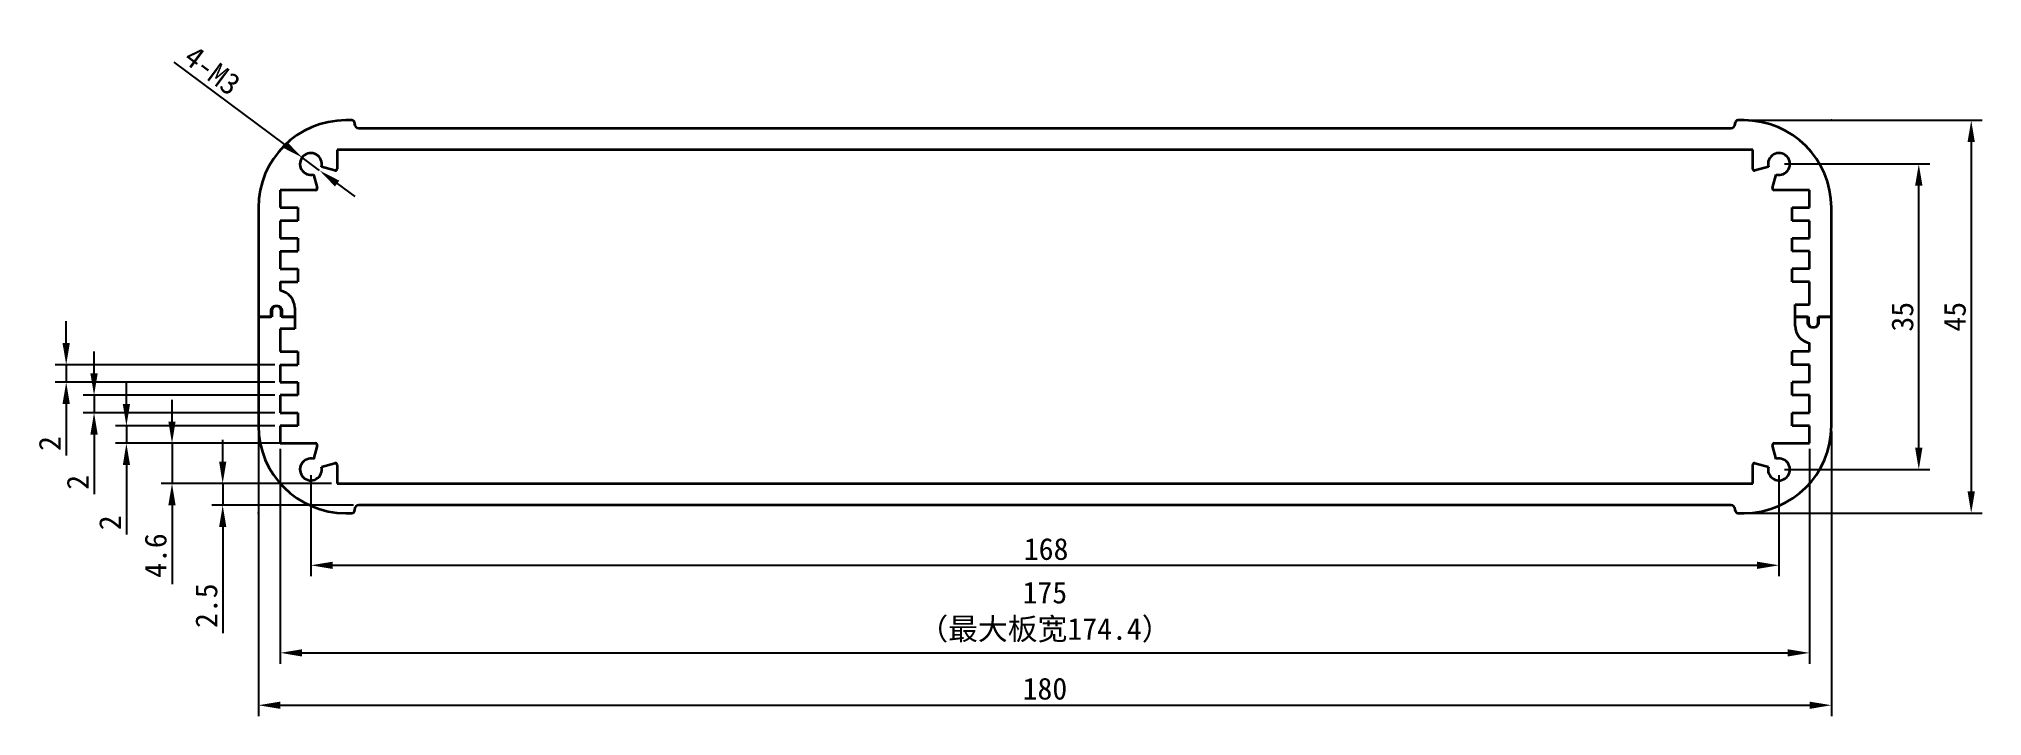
# Model space of a CAD drawing. Header units: millimetres. Extents: x 29 to 252, y 88 to 165.
import ezdxf

# ---------------------------------------------------------------- set-up
doc = ezdxf.new("R2010")
doc.units = ezdxf.units.MM
doc.header["$PDSIZE"] = -1
doc.layers.add('文字层', color=30, linetype='Continuous', lineweight=25)
doc.layers.add('细实线层', color=7, linetype='Continuous')
doc.styles.get("Standard").update_dxf_attribs({"font": 'simhei.ttf'})
doc.dimstyles.new('ISO-25', dxfattribs={"dimtxt": 2.5, "dimasz": 2.5, "dimexe": 1.25, "dimexo": 0.625, "dimtad": 1, "dimdec": 1, "dimdsep": 46, "dimtxsty": 'Standard', "dimcen": 2.5, "dimadec": 0, "dimazin": 0, "dimtfac": 1, "dimtdec": 1, "dimtmove": 0, "dimatfit": 3, "dimfxl": 1, "dimarcsym": 0})

# ---------------------------------------------------------------- blocks, each defined once
blk = doc.blocks.new('_D')
at = {"layer": 'Defpoints', "color": 0}
for p in [(59.59, 151.88), (61.59, 150.39)]:
    blk.add_point(p, dxfattribs=at)
at = {"layer": '细实线层', "color": 0, "lineweight": -2}
for p, q in [((44.91, 162.8), (57.58, 153.37)), ((61.59, 150.39), (59.59, 151.88)), ((63.6, 148.9), (65.61, 147.41))]:
    blk.add_line(p, q, dxfattribs=at)
at = {"layer": '细实线层', "color": 0}
for points in [[(57.83, 153.71), (57.33, 153.04), (59.59, 151.88)], [(63.85, 149.23), (63.35, 148.56), (61.59, 150.39)]]:
    blk.add_solid(points, dxfattribs=at)
at = {"layer": '细实线层', "color": 0, "insert": (49.32, 161.85), "char_height": 2.5, "attachment_point": 5, "rotation": 323.3711}
blk.add_mtext('4-M3', dxfattribs=at)
blk = doc.blocks.new('_D_1')
at = {"layer": 'Defpoints', "color": 0}
for p in [(60.59, 116.14), (228.59, 116.14), (228.59, 105.17)]:
    blk.add_point(p, dxfattribs=at)
at = {"layer": '细实线层', "color": 0, "lineweight": -2}
for p, q in [((60.59, 115.51), (60.59, 103.92)), ((228.59, 115.51), (228.59, 103.92)), ((63.09, 105.17), (226.09, 105.17))]:
    blk.add_line(p, q, dxfattribs=at)
at = {"layer": '细实线层', "color": 0}
for points in [[(63.09, 105.58), (63.09, 104.75), (60.59, 105.17)], [(226.09, 105.58), (226.09, 104.75), (228.59, 105.17)]]:
    blk.add_solid(points, dxfattribs=at)
at = {"layer": '细实线层', "color": 0, "insert": (144.73, 108.29), "char_height": 2.5, "attachment_point": 2}
blk.add_mtext('168', dxfattribs=at)
blk = doc.blocks.new('_D_2')
at = {"layer": 'Defpoints', "color": 0}
for p in [(228.59, 151.14), (244.59, 151.14), (228.59, 116.14)]:
    blk.add_point(p, dxfattribs=at)
at = {"layer": '细实线层', "color": 0, "lineweight": -2}
for p, q in [((229.21, 151.14), (245.84, 151.14)), ((244.59, 118.64), (244.59, 148.64)), ((229.21, 116.14), (245.84, 116.14))]:
    blk.add_line(p, q, dxfattribs=at)
at = {"layer": '细实线层', "color": 0}
for points in [[(244.17, 148.64), (245.01, 148.64), (244.59, 151.14)], [(244.17, 118.64), (245.01, 118.64), (244.59, 116.14)]]:
    blk.add_solid(points, dxfattribs=at)
at = {"layer": '细实线层', "color": 0, "insert": (241.46, 133.64), "char_height": 2.5, "attachment_point": 2, "rotation": 90}
blk.add_mtext('35', dxfattribs=at)
blk = doc.blocks.new('_D_3')
at = {"layer": 'Defpoints', "color": 0}
for p in [(54.59, 121.14), (234.59, 121.14), (234.59, 89.14)]:
    blk.add_point(p, dxfattribs=at)
at = {"layer": '细实线层', "color": 0, "lineweight": -2}
for p, q in [((54.59, 120.51), (54.59, 87.89)), ((234.59, 120.51), (234.59, 87.89)), ((57.09, 89.14), (232.09, 89.14))]:
    blk.add_line(p, q, dxfattribs=at)
at = {"layer": '细实线层', "color": 0}
for points in [[(57.09, 89.55), (57.09, 88.72), (54.59, 89.14)], [(232.09, 89.55), (232.09, 88.72), (234.59, 89.14)]]:
    blk.add_solid(points, dxfattribs=at)
at = {"layer": '细实线层', "color": 0, "insert": (144.59, 92.29), "char_height": 2.5, "attachment_point": 2}
blk.add_mtext('180', dxfattribs=at)
blk = doc.blocks.new('_D_4')
at = {"layer": 'Defpoints', "color": 0}
for p in [(224.59, 156.14), (224.59, 111.14), (250.59, 111.14)]:
    blk.add_point(p, dxfattribs=at)
at = {"layer": '细实线层', "color": 0, "lineweight": -2}
for p, q in [((225.21, 156.14), (251.84, 156.14)), ((250.59, 153.64), (250.59, 113.64)), ((225.21, 111.14), (251.84, 111.14))]:
    blk.add_line(p, q, dxfattribs=at)
at = {"layer": '细实线层', "color": 0}
for points in [[(250.17, 153.64), (251.01, 153.64), (250.59, 156.14)], [(250.17, 113.64), (251.01, 113.64), (250.59, 111.14)]]:
    blk.add_solid(points, dxfattribs=at)
at = {"layer": '细实线层', "color": 0, "insert": (247.46, 133.64), "char_height": 2.5, "attachment_point": 2, "rotation": 90}
blk.add_mtext('45', dxfattribs=at)
blk = doc.blocks.new('_D_5')
at = {"layer": 'Defpoints', "color": 0}
for p in [(57.09, 119.14), (232.09, 119.14), (232.09, 95.14)]:
    blk.add_point(p, dxfattribs=at)
at = {"layer": '文字层', "color": 0, "lineweight": -2}
for p, q in [((57.09, 118.51), (57.09, 93.89)), ((232.09, 118.51), (232.09, 93.89)), ((59.59, 95.14), (229.59, 95.14))]:
    blk.add_line(p, q, dxfattribs=at)
at = {"layer": '文字层', "color": 0}
for points in [[(59.59, 95.55), (59.59, 94.72), (57.09, 95.14)], [(229.59, 95.55), (229.59, 94.72), (232.09, 95.14)]]:
    blk.add_solid(points, dxfattribs=at)
at = {"layer": '文字层', "color": 0, "insert": (144.59, 103.3), "char_height": 2.5, "attachment_point": 2}
blk.add_mtext('175\\P（最大板宽174.4）', dxfattribs=at)
blk = doc.blocks.new('_D_6')
at = {"layer": 'Defpoints', "color": 0}
for p in [(63.59, 114.54), (50.5, 112.04), (66.09, 112.04)]:
    blk.add_point(p, dxfattribs=at)
at = {"layer": '细实线层', "color": 0, "lineweight": -2}
for p, q in [((50.5, 117.04), (50.5, 119.54)), ((62.96, 114.54), (49.25, 114.54)), ((50.5, 114.54), (50.5, 112.04)), ((65.46, 112.04), (49.25, 112.04)), ((50.5, 109.54), (50.5, 97.38))]:
    blk.add_line(p, q, dxfattribs=at)
at = {"layer": '细实线层', "color": 0}
for points in [[(50.09, 117.04), (50.92, 117.04), (50.5, 114.54)], [(50.09, 109.54), (50.92, 109.54), (50.5, 112.04)]]:
    blk.add_solid(points, dxfattribs=at)
at = {"layer": '细实线层', "color": 0, "insert": (47.38, 100.54), "char_height": 2.5, "attachment_point": 2, "rotation": 90}
blk.add_mtext('2.5', dxfattribs=at)
blk = doc.blocks.new('_D_7')
at = {"layer": 'Defpoints', "color": 0}
for p in [(61.13, 119.14), (44.7, 114.54), (63.59, 114.54)]:
    blk.add_point(p, dxfattribs=at)
at = {"layer": '细实线层', "color": 0, "lineweight": -2}
for p, q in [((44.7, 121.64), (44.7, 124.14)), ((60.51, 119.14), (43.45, 119.14)), ((44.7, 119.14), (44.7, 114.54)), ((62.96, 114.54), (43.45, 114.54)), ((44.7, 112.04), (44.7, 103.02))]:
    blk.add_line(p, q, dxfattribs=at)
at = {"layer": '细实线层', "color": 0}
for points in [[(44.28, 121.64), (45.11, 121.64), (44.7, 119.14)], [(44.28, 112.04), (45.11, 112.04), (44.7, 114.54)]]:
    blk.add_solid(points, dxfattribs=at)
at = {"layer": '细实线层', "color": 0, "insert": (41.57, 106.28), "char_height": 2.5, "attachment_point": 2, "rotation": 90}
blk.add_mtext('4.6', dxfattribs=at)
blk = doc.blocks.new('_D_8')
at = {"layer": 'Defpoints', "color": 0}
for p in [(57.09, 121.14), (39.48, 119.14), (57.09, 119.14)]:
    blk.add_point(p, dxfattribs=at)
at = {"layer": '细实线层', "color": 0, "lineweight": -2}
for p, q in [((39.48, 123.64), (39.48, 126.14)), ((56.46, 121.14), (38.23, 121.14)), ((39.48, 121.14), (39.48, 119.14)), ((56.46, 119.14), (38.23, 119.14)), ((39.48, 116.64), (39.48, 108.68))]:
    blk.add_line(p, q, dxfattribs=at)
at = {"layer": '细实线层', "color": 0}
for points in [[(39.07, 123.64), (39.9, 123.64), (39.48, 121.14)], [(39.07, 116.64), (39.9, 116.64), (39.48, 119.14)]]:
    blk.add_solid(points, dxfattribs=at)
at = {"layer": '细实线层', "color": 0, "insert": (36.36, 110.04), "char_height": 2.5, "attachment_point": 2, "rotation": 90}
blk.add_mtext('2', dxfattribs=at)
blk = doc.blocks.new('_D_9')
at = {"layer": 'Defpoints', "color": 0}
for p in [(57.09, 124.64), (35.78, 122.64), (57.09, 122.64)]:
    blk.add_point(p, dxfattribs=at)
at = {"layer": '细实线层', "color": 0, "lineweight": -2}
for p, q in [((35.78, 127.14), (35.78, 129.64)), ((56.46, 124.64), (34.53, 124.64)), ((35.78, 124.64), (35.78, 122.64)), ((56.46, 122.64), (34.53, 122.64)), ((35.78, 120.14), (35.78, 113.31))]:
    blk.add_line(p, q, dxfattribs=at)
at = {"layer": '细实线层', "color": 0}
for points in [[(35.36, 127.14), (36.2, 127.14), (35.78, 124.64)], [(35.36, 120.14), (36.2, 120.14), (35.78, 122.64)]]:
    blk.add_solid(points, dxfattribs=at)
at = {"layer": '细实线层', "color": 0, "insert": (32.66, 114.67), "char_height": 2.5, "attachment_point": 2, "rotation": 90}
blk.add_mtext('2', dxfattribs=at)
blk = doc.blocks.new('_D_10')
at = {"layer": 'Defpoints', "color": 0}
for p in [(57.09, 128.14), (32.59, 126.14), (57.09, 126.14)]:
    blk.add_point(p, dxfattribs=at)
at = {"layer": '细实线层', "color": 0, "lineweight": -2}
for p, q in [((32.59, 130.64), (32.59, 133.14)), ((56.46, 128.14), (31.34, 128.14)), ((32.59, 128.14), (32.59, 126.14)), ((56.46, 126.14), (31.34, 126.14)), ((32.59, 123.64), (32.59, 117.75))]:
    blk.add_line(p, q, dxfattribs=at)
at = {"layer": '细实线层', "color": 0}
for points in [[(32.17, 130.64), (33.01, 130.64), (32.59, 128.14)], [(32.17, 123.64), (33.01, 123.64), (32.59, 126.14)]]:
    blk.add_solid(points, dxfattribs=at)
at = {"layer": '细实线层', "color": 0, "insert": (29.46, 119.12), "char_height": 2.5, "attachment_point": 2, "rotation": 90}
blk.add_mtext('2', dxfattribs=at)

msp = doc.modelspace()

# ---------------------------------------------------------------- linework, layer by layer
at = {"color": 7, "linetype": 'Continuous', "lineweight": 35}
for p, q in [((65.29, 156.14), (64.59, 156.14)), ((65.59, 155.84), (65.59, 155.74)), ((223.59, 155.74), (223.59, 155.84)), ((224.59, 156.14), (223.89, 156.14)), ((66.09, 155.24), (223.09, 155.24)), ((225.59, 152.74), (63.59, 152.74)), ((63.59, 152.74), (63.59, 150.59)), ((225.59, 150.59), (225.59, 152.74)), ((60.91, 149.93), (61.33, 148.39)), ((63.34, 150.4), (61.8, 150.81)), ((227.38, 150.81), (225.84, 150.4)), ((227.85, 148.39), (228.27, 149.93)), ((61.13, 148.14), (57.09, 148.14)), ((57.09, 148.14), (57.09, 146.14)), ((232.09, 148.14), (228.05, 148.14)), ((232.09, 146.14), (232.09, 148.14)), ((54.59, 146.14), (54.59, 133.64)), ((57.09, 146.14), (59.09, 146.14)), ((59.09, 144.64), (57.09, 144.64)), ((57.09, 144.64), (57.09, 142.64)), ((59.09, 146.14), (59.09, 144.64)), ((230.09, 146.14), (232.09, 146.14)), ((230.09, 144.64), (230.09, 146.14)), ((232.09, 144.64), (230.09, 144.64)), ((232.09, 142.64), (232.09, 144.64)), ((234.59, 133.64), (234.59, 146.14)), ((57.09, 142.64), (59.09, 142.64)), ((59.09, 142.64), (59.09, 141.14)), ((230.09, 142.64), (232.09, 142.64)), ((230.09, 141.14), (230.09, 142.64)), ((57.09, 141.14), (59.09, 141.14)), ((57.09, 141.14), (57.09, 139.14)), ((232.09, 141.14), (230.09, 141.14)), ((232.09, 139.14), (232.09, 141.14)), ((57.09, 139.14), (59.09, 139.14)), ((59.09, 139.14), (59.09, 137.64)), ((232.09, 139.14), (230.09, 139.14)), ((230.09, 137.64), (230.09, 139.14)), ((57.09, 137.64), (59.09, 137.64)), ((57.09, 137.64), (57.09, 136.64)), ((232.09, 137.64), (230.09, 137.64)), ((232.09, 135.04), (232.09, 137.64)), ((54.59, 133.64), (56.01, 133.64)), ((54.59, 133.64), (54.59, 121.14)), ((56.11, 133.64), (54.59, 133.64)), ((56.01, 134.34), (56.01, 133.64)), ((56.11, 134.34), (56.11, 133.64)), ((56.81, 134.84), (56.51, 134.84)), ((56.71, 134.84), (56.61, 134.84)), ((57.21, 133.64), (57.21, 134.34)), ((58.74, 133.64), (57.21, 133.64)), ((57.31, 133.64), (57.31, 134.34)), ((57.31, 133.64), (58.74, 133.64)), ((58.74, 134.67), (58.74, 133.64)), ((58.74, 133.64), (58.74, 132.24)), ((230.44, 135.04), (232.09, 135.04)), ((230.44, 133.64), (230.44, 135.04)), ((230.44, 133.64), (231.96, 133.64)), ((230.44, 132.6), (230.44, 133.64)), ((231.86, 133.64), (230.44, 133.64)), ((231.86, 133.64), (231.86, 132.94)), ((231.96, 133.64), (231.96, 132.94)), ((233.06, 132.94), (233.06, 133.64)), ((233.06, 133.64), (234.59, 133.64)), ((233.16, 132.94), (233.16, 133.64)), ((234.59, 133.64), (233.16, 133.64)), ((234.59, 121.14), (234.59, 133.64)), ((58.74, 132.24), (57.09, 132.24)), ((57.09, 132.24), (57.09, 129.64)), ((232.36, 132.44), (232.66, 132.44)), ((232.46, 132.44), (232.56, 132.44)), ((57.09, 129.64), (59.09, 129.64)), ((59.09, 129.64), (59.09, 128.14)), ((232.09, 129.64), (230.09, 129.64)), ((230.09, 128.14), (230.09, 129.64)), ((232.09, 129.64), (232.09, 130.64)), ((57.09, 128.14), (57.09, 126.14)), ((57.09, 128.14), (59.09, 128.14)), ((232.09, 128.14), (230.09, 128.14)), ((232.09, 126.14), (232.09, 128.14)), ((57.09, 126.14), (59.09, 126.14)), ((59.09, 124.64), (57.09, 124.64)), ((57.09, 124.64), (57.09, 122.64)), ((59.09, 126.14), (59.09, 124.64)), ((232.09, 126.14), (230.09, 126.14)), ((230.09, 124.64), (230.09, 126.14)), ((232.09, 124.64), (230.09, 124.64)), ((232.09, 122.64), (232.09, 124.64)), ((57.09, 122.64), (59.09, 122.64)), ((59.09, 122.64), (59.09, 121.14)), ((230.09, 121.14), (230.09, 122.64)), ((230.09, 122.64), (232.09, 122.64)), ((59.09, 121.14), (57.09, 121.14)), ((57.09, 121.14), (57.09, 119.14)), ((232.09, 121.14), (230.09, 121.14)), ((232.09, 119.14), (232.09, 121.14)), ((57.09, 119.14), (61.13, 119.14)), ((61.33, 118.88), (60.91, 117.34)), ((228.27, 117.34), (227.85, 118.88)), ((228.05, 119.14), (232.09, 119.14)), ((61.8, 116.46), (63.34, 116.87)), ((63.59, 116.68), (63.59, 114.54)), ((225.59, 114.54), (225.59, 116.68)), ((225.84, 116.87), (227.38, 116.46)), ((63.59, 114.54), (225.59, 114.54)), ((65.59, 111.54), (65.59, 111.44)), ((223.09, 112.04), (66.09, 112.04)), ((223.59, 111.44), (223.59, 111.54)), ((64.59, 111.14), (65.29, 111.14)), ((223.89, 111.14), (224.59, 111.14))]:
    msp.add_line(p, q, dxfattribs=at)
at = {"color": 7, "linetype": 'Continuous'}
for p, q in [((234.59, 156.14), (234.55, 156.14)), ((234.59, 156.14), (234.59, 156.05)), ((54.59, 111.14), (54.59, 111.22)), ((54.59, 111.14), (54.63, 111.14))]:
    msp.add_line(p, q, dxfattribs=at)
at = {"color": 7, "linetype": 'Continuous', "lineweight": 35}
for centre, radius, start, end in [((64.59, 146.14), 10, 90, 180), ((65.29, 155.84), 0.3, 0, 90), ((66.09, 155.74), 0.5, 180, 270), ((223.09, 155.74), 0.5, 270, 0), ((223.89, 155.84), 0.3, 90, 180), ((224.59, 146.14), 10, 0, 90), ((60.59, 151.14), 1.25, 345, 285), ((228.59, 151.14), 1.25, 255, 195), ((63.39, 150.59), 0.2, 255, 0), ((225.79, 150.59), 0.2, 180, 285), ((61.13, 148.34), 0.2, 270, 15), ((228.05, 148.34), 0.2, 165, 270), ((56.74, 134.67), 2, 0, 79.9213), ((56.51, 134.34), 0.5, 90, 180), ((56.61, 134.34), 0.5, 90, 180), ((56.71, 134.34), 0.5, 0, 90), ((56.81, 134.34), 0.5, 0, 90), ((232.44, 132.6), 2, 180, 259.9213), ((232.36, 132.94), 0.5, 180, 270), ((232.46, 132.94), 0.5, 180, 270), ((232.56, 132.94), 0.5, 270, 0), ((232.66, 132.94), 0.5, 270, 0), ((64.59, 121.14), 10, 180, 270), ((224.59, 121.14), 10, 270, 0), ((61.13, 118.94), 0.2, 345, 90), ((228.05, 118.94), 0.2, 90, 195), ((60.59, 116.14), 1.25, 75, 15), ((63.39, 116.68), 0.2, 0, 105), ((225.79, 116.68), 0.2, 75, 180), ((228.59, 116.14), 1.25, 165, 105), ((65.29, 111.44), 0.3, 270, 0), ((66.09, 111.54), 0.5, 90, 180), ((223.09, 111.54), 0.5, 0, 90), ((223.89, 111.44), 0.3, 180, 270)]:
    msp.add_arc(centre, radius, start, end, dxfattribs=at)
at = {"color": 7, "linetype": 'Continuous'}
for p in [(234.59, 156.14), (54.59, 111.14)]:
    msp.add_point(p, dxfattribs=at)

# ---------------------------------------------------------------- dimensions: what is measured, and where the dimension line sits
at = {"layer": '文字层'}
dim = msp.add_linear_dim(base=(232.09, 95.14), p1=(57.09, 119.14), p2=(232.09, 119.14), angle=0, text='<>\\P（最大板宽174.4）', dimstyle='ISO-25', dxfattribs=at)
dim.commit()
dim.dimension.update_dxf_attribs({"geometry": '_D_5', "text_midpoint": (144.59, 95.14), "dimtype": 160})
at = {"layer": '细实线层'}
dim = msp.add_diameter_dim_2p(p1=(61.59, 150.39), p2=(59.59, 151.88), text='4-M3', dimstyle='ISO-25', dxfattribs=at)
dim.commit()
dim.dimension.update_dxf_attribs({"geometry": '_D', "text_midpoint": (48.2, 160.34), "dimtype": 163})
for base, p1, p2, angle, picture, middle in [((250.59, 111.14), (224.59, 156.14), (224.59, 111.14), 90, '_D_4', (250.59, 133.64)), ((244.59, 151.14), (228.59, 116.14), (228.59, 151.14), 90, '_D_2', (244.59, 133.64)), ((32.59, 126.14), (57.09, 128.14), (57.09, 126.14), 90, '_D_10', (32.59, 119.12)), ((35.78, 122.64), (57.09, 124.64), (57.09, 122.64), 90, '_D_9', (35.78, 114.67)), ((39.48, 119.14), (57.09, 121.14), (57.09, 119.14), 90, '_D_8', (39.48, 110.04)), ((44.7, 114.54), (61.13, 119.14), (63.59, 114.54), 90, '_D_7', (44.7, 106.28)), ((234.59, 89.14), (54.59, 121.14), (234.59, 121.14), 0, '_D_3', (144.59, 89.14)), ((50.5, 112.04), (63.59, 114.54), (66.09, 112.04), 90, '_D_6', (50.5, 100.54)), ((228.59, 105.17), (60.59, 116.14), (228.59, 116.14), 0, '_D_1', (144.73, 105.17))]:
    dim = msp.add_linear_dim(base=base, p1=p1, p2=p2, angle=angle, dimstyle='ISO-25', dxfattribs=at)
    dim.commit()
    dim.dimension.update_dxf_attribs({"geometry": picture, "text_midpoint": middle, "dimtype": 160})

doc.saveas('drawing.dxf')
